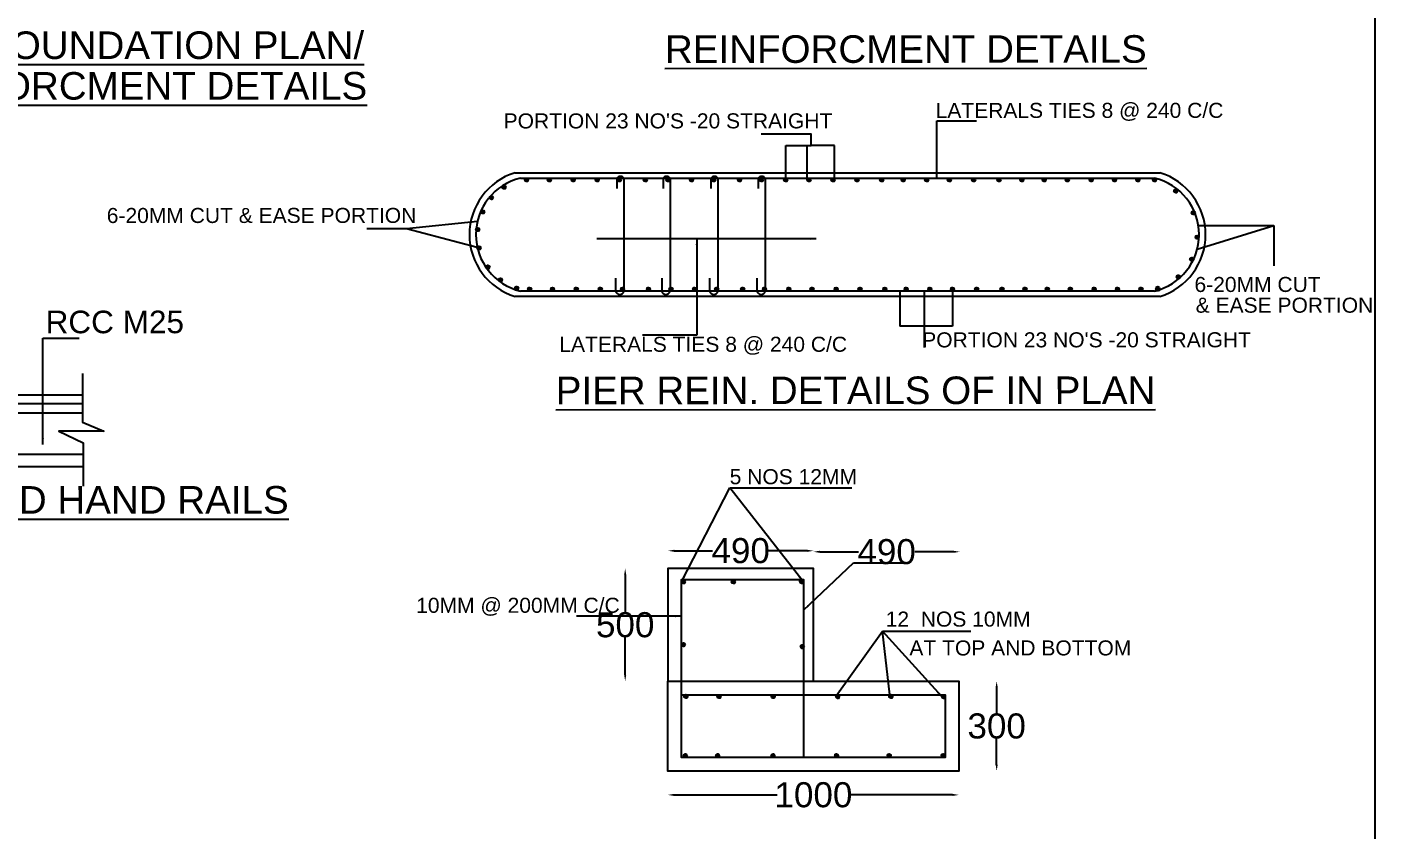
# Model space of a CAD drawing. Header units: inches. Extents: x 462478 to 482655, y -171037 to -157900.
# Drawn here: x 477280 to 482655, y -165812 to -162609 of the extents above; entities that cross this region are included whole.
import ezdxf

# ---------------------------------------------------------------- set-up
doc = ezdxf.new("R2010")
doc.units = ezdxf.units.IN
doc.header["$MEASUREMENT"] = 0
for name, color, linetype in [('DIMENSION', 7, 'Continuous'), ('DRAWING', 7, 'Continuous'), ('TEXT', 7, 'Continuous')]:
    doc.layers.add(name, color=color, linetype=linetype)
doc.styles.get("Standard").update_dxf_attribs({"font": 'arial.ttf'})
doc.dimstyles.new('ST100', dxfattribs={"dimtxt": 100, "dimasz": 25, "dimexe": 0, "dimexo": 300, "dimgap": 0.09, "dimtad": 0, "dimtih": 1, "dimtoh": 1, "dimdec": 0, "dimzin": 0, "dimdsep": 46, "dimtxsty": 'Standard', "dimcen": 0, "dimse1": 1, "dimse2": 1, "dimadec": 0, "dimazin": 0, "dimtfac": 1, "dimtdec": 0, "dimtofl": 0, "dimtmove": 0, "dimatfit": 3, "dimfxl": 2000, "dimtolj": 1, "dimtzin": 0, "dimarcsym": 0})

# ---------------------------------------------------------------- blocks, each defined once
blk = doc.blocks.new('*D77')
at = {"layer": 'Defpoints', "color": 0, "ltscale": 0.4, "transparency": 16777216}
for p in [(480416, -164698), (479836, -164769), (480416, -164769)]:
    blk.add_point(p, dxfattribs=at)
at = {"layer": 'DIMENSION', "color": 0, "lineweight": -2, "ltscale": 0.4, "transparency": 16777216}
for p, q in [((479861, -164698), (480013.6, -164698)), ((480391, -164698), (480238.4, -164698))]:
    blk.add_line(p, q, dxfattribs=at)
at = {"layer": 'DIMENSION', "color": 0, "ltscale": 0.4, "transparency": 16777216}
for points in [[(479861, -164693.8), (479861, -164702.2), (479836, -164698)], [(480391, -164693.8), (480391, -164702.2), (480416, -164698)]]:
    blk.add_solid(points, dxfattribs=at)
at = {"layer": 'DIMENSION', "color": 0, "ltscale": 0.4, "transparency": 16777216, "insert": (480126, -164698), "char_height": 100, "attachment_point": 5}
blk.add_mtext('\\A1;490', dxfattribs=at)
blk = doc.blocks.new('*D78')
at = {"layer": 'Defpoints', "color": 0, "ltscale": 0.4, "transparency": 16777216}
for p in [(480999.5, -164702), (480416, -164769), (480999.5, -164769)]:
    blk.add_point(p, dxfattribs=at)
at = {"layer": 'DIMENSION', "color": 0, "lineweight": -2, "ltscale": 0.4, "transparency": 16777216}
for p, q in [((480441, -164702), (480595.3, -164702)), ((480974.5, -164702), (480820.2, -164702))]:
    blk.add_line(p, q, dxfattribs=at)
at = {"layer": 'DIMENSION', "color": 0, "ltscale": 0.4, "transparency": 16777216}
for points in [[(480441, -164697.8), (480441, -164706.2), (480416, -164702)], [(480974.5, -164697.8), (480974.5, -164706.2), (480999.5, -164702)]]:
    blk.add_solid(points, dxfattribs=at)
at = {"layer": 'DIMENSION', "color": 0, "ltscale": 0.4, "transparency": 16777216, "insert": (480707.8, -164702), "char_height": 100, "attachment_point": 5}
blk.add_mtext('\\A1;490', dxfattribs=at)
blk = doc.blocks.new('*D79')
at = {"layer": 'Defpoints', "color": 0, "ltscale": 0.4, "transparency": 16777216}
for p in [(479836, -164769), (479665.5, -165218), (479836, -165218)]:
    blk.add_point(p, dxfattribs=at)
at = {"layer": 'DIMENSION', "color": 0, "lineweight": -2, "ltscale": 0.4, "transparency": 16777216}
for p, q in [((479665.5, -164794), (479665.5, -164942.4)), ((479665.5, -165193), (479665.5, -165044.6))]:
    blk.add_line(p, q, dxfattribs=at)
at = {"layer": 'DIMENSION', "color": 0, "ltscale": 0.4, "transparency": 16777216}
for points in [[(479661.3, -164794), (479669.7, -164794), (479665.5, -164769)], [(479661.3, -165193), (479669.7, -165193), (479665.5, -165218)]]:
    blk.add_solid(points, dxfattribs=at)
at = {"layer": 'DIMENSION', "color": 0, "ltscale": 0.4, "transparency": 16777216, "insert": (479665.5, -164993.5), "char_height": 100, "attachment_point": 5}
blk.add_mtext('\\A1;500', dxfattribs=at)
blk = doc.blocks.new('*D80')
at = {"layer": 'Defpoints', "color": 0, "ltscale": 0.4, "transparency": 16777216}
for p in [(479836, -165576.5), (480996, -165576.5), (480996, -165671.5)]:
    blk.add_point(p, dxfattribs=at)
at = {"layer": 'DIMENSION', "color": 0, "lineweight": -2, "ltscale": 0.4, "transparency": 16777216}
for p, q in [((479861, -165671.5), (480271.5, -165671.5)), ((480971, -165671.5), (480560.5, -165671.5))]:
    blk.add_line(p, q, dxfattribs=at)
at = {"layer": 'DIMENSION', "color": 0, "ltscale": 0.4, "transparency": 16777216}
for points in [[(479861, -165667.3), (479861, -165675.7), (479836, -165671.5)], [(480971, -165667.3), (480971, -165675.7), (480996, -165671.5)]]:
    blk.add_solid(points, dxfattribs=at)
at = {"layer": 'DIMENSION', "color": 0, "ltscale": 0.4, "transparency": 16777216, "insert": (480416, -165671.5), "char_height": 100, "attachment_point": 5}
blk.add_mtext('\\A1;1000', dxfattribs=at)
blk = doc.blocks.new('*D81')
at = {"layer": 'Defpoints', "color": 0, "ltscale": 0.4, "transparency": 16777216}
for p in [(480996, -165218), (480996, -165576.5), (481146.5, -165576.5)]:
    blk.add_point(p, dxfattribs=at)
at = {"layer": 'DIMENSION', "color": 0, "lineweight": -2, "ltscale": 0.4, "transparency": 16777216}
for p, q in [((481146.5, -165243), (481146.5, -165346.1)), ((481146.5, -165551.5), (481146.5, -165448.4))]:
    blk.add_line(p, q, dxfattribs=at)
at = {"layer": 'DIMENSION', "color": 0, "ltscale": 0.4, "transparency": 16777216}
for points in [[(481142.3, -165243), (481150.7, -165243), (481146.5, -165218)], [(481142.3, -165551.5), (481150.7, -165551.5), (481146.5, -165576.5)]]:
    blk.add_solid(points, dxfattribs=at)
at = {"layer": 'DIMENSION', "color": 0, "ltscale": 0.4, "transparency": 16777216, "insert": (481146.5, -165397.2), "char_height": 100, "attachment_point": 5}
blk.add_mtext('\\A1;300', dxfattribs=at)

msp = doc.modelspace()

# ---------------------------------------------------------------- hatches: boundary and pattern name
at = {"layer": 'DRAWING', "ltscale": 0.4}
h = msp.add_hatch(dxfattribs=at)
h.set_pattern_fill('ANSI31', color=256, style=0)
h.set_pattern_definition([(45, (-827.5, -1305.5), (-0.088388347648, 0.088388347648), [])])
h.paths.add_polyline_path([(479279, -163219, 1), (479265, -163219, 1)])
h = msp.add_hatch(dxfattribs=at)
h.set_pattern_fill('ANSI31', color=256, style=0)
h.set_pattern_definition([(45, (-736.5, -1305.5), (-0.088388347648, 0.088388347648), [])])
h.paths.add_polyline_path([(479370, -163219, 1), (479356, -163219, 1)])
h = msp.add_hatch(dxfattribs=at)
h.set_pattern_fill('ANSI31', color=256, style=0)
h.set_pattern_definition([(45, (-641.5, -1305.5), (-0.088388347648, 0.088388347648), [])])
h.paths.add_polyline_path([(479465, -163219, 1), (479451, -163219, 1)])
h = msp.add_hatch(dxfattribs=at)
h.set_pattern_fill('ANSI31', color=256, style=0)
h.set_pattern_definition([(45, (-545.5, -1305.5), (-0.088388347648, 0.088388347648), [])])
h.paths.add_polyline_path([(479561, -163219, 1), (479547, -163219, 1)])
h = msp.add_hatch(dxfattribs=at)
h.set_pattern_fill('ANSI31', color=256, style=0)
h.set_pattern_definition([(45, (-457.5, -1305.5), (-0.088388347648, 0.088388347648), [])])
h.paths.add_polyline_path([(479649, -163219, 1), (479635, -163219, 1)])
h = msp.add_hatch(dxfattribs=at)
h.set_pattern_fill('ANSI31', color=256, style=0)
h.set_pattern_definition([(45, (-353.5, -1305.5), (-0.088388347648, 0.088388347648), [])])
h.paths.add_polyline_path([(479753, -163219, 1), (479739, -163219, 1)])
h = msp.add_hatch(dxfattribs=at)
h.set_pattern_fill('ANSI31', color=256, style=0)
h.set_pattern_definition([(45, (-263.5, -1305.5), (-0.088388347648, 0.088388347648), [])])
h.paths.add_polyline_path([(479843, -163219, 1), (479829, -163219, 1)])
h = msp.add_hatch(dxfattribs=at)
h.set_pattern_fill('ANSI31', color=256, style=0)
h.set_pattern_definition([(45, (-169.5, -1305.5), (-0.088388347648, 0.088388347648), [])])
h.paths.add_polyline_path([(479937, -163219, 1), (479923, -163219, 1)])
h = msp.add_hatch(dxfattribs=at)
h.set_pattern_fill('ANSI31', color=256, style=0)
h.set_pattern_definition([(45, (-81.5, -1305.5), (-0.088388347648, 0.088388347648), [])])
h.paths.add_polyline_path([(480025, -163219, 1), (480011, -163219, 1)])
h = msp.add_hatch(dxfattribs=at)
h.set_pattern_fill('ANSI31', color=256, style=0)
h.set_pattern_definition([(45, (22, -1305.5), (-0.088388347648, 0.088388347648), [])])
h.paths.add_polyline_path([(480128.5, -163219, 1), (480114.5, -163219, 1)])
h = msp.add_hatch(dxfattribs=at)
h.set_pattern_fill('ANSI31', color=256, style=0)
h.set_pattern_definition([(45, (109, -1305.5), (-0.088388347648, 0.088388347648), [])])
h.paths.add_polyline_path([(480215.5, -163219, 1), (480201.5, -163219, 1)])
h = msp.add_hatch(dxfattribs=at)
h.set_pattern_fill('ANSI31', color=256, style=0)
h.set_pattern_definition([(45, (206, -1305.5), (-0.088388347648, 0.088388347648), [])])
h.paths.add_polyline_path([(480312.5, -163219, 1), (480298.5, -163219, 1)])
h = msp.add_hatch(dxfattribs=at)
h.set_pattern_fill('ANSI31', color=256, style=0)
h.set_pattern_definition([(45, (298.5, -1305.5), (-0.088388347648, 0.088388347648), [])])
h.paths.add_polyline_path([(480405, -163219, 1), (480391, -163219, 1)])
h = msp.add_hatch(dxfattribs=at)
h.set_pattern_fill('ANSI31', color=256, style=0)
h.set_pattern_definition([(45, (394.5, -1305.5), (-0.088388347648, 0.088388347648), [])])
h.paths.add_polyline_path([(480501, -163219, 1), (480487, -163219, 1)])
h = msp.add_hatch(dxfattribs=at)
h.set_pattern_fill('ANSI31', color=256, style=0)
h.set_pattern_definition([(45, (490, -1305.5), (-0.088388347648, 0.088388347648), [])])
h.paths.add_polyline_path([(480596.5, -163219, 1), (480582.5, -163219, 1)])
h = msp.add_hatch(dxfattribs=at)
h.set_pattern_fill('ANSI31', color=256, style=0)
h.set_pattern_definition([(45, (588.5, -1305.5), (-0.088388347648, 0.088388347648), [])])
h.paths.add_polyline_path([(480695, -163219, 1), (480681, -163219, 1)])
h = msp.add_hatch(dxfattribs=at)
h.set_pattern_fill('ANSI31', color=256, style=0)
h.set_pattern_definition([(45, (674, -1305.5), (-0.088388347648, 0.088388347648), [])])
h.paths.add_polyline_path([(480780.5, -163219, 1), (480766.5, -163219, 1)])
h = msp.add_hatch(dxfattribs=at)
h.set_pattern_fill('ANSI31', color=256, style=0)
h.set_pattern_definition([(45, (768, -1305.5), (-0.088388347648, 0.088388347648), [])])
h.paths.add_polyline_path([(480874.5, -163219, 1), (480860.5, -163219, 1)])
h = msp.add_hatch(dxfattribs=at)
h.set_pattern_fill('ANSI31', color=256, style=0)
h.set_pattern_definition([(45, (858.5, -1305.5), (-0.088388347648, 0.088388347648), [])])
h.paths.add_polyline_path([(480965, -163219, 1), (480951, -163219, 1)])
h = msp.add_hatch(dxfattribs=at)
h.set_pattern_fill('ANSI31', color=256, style=0)
h.set_pattern_definition([(45, (955, -1305.5), (-0.088388347648, 0.088388347648), [])])
h.paths.add_polyline_path([(481061.5, -163219, 1), (481047.5, -163219, 1)])
h = msp.add_hatch(dxfattribs=at)
h.set_pattern_fill('ANSI31', color=256, style=0)
h.set_pattern_definition([(45, (1056, -1305.5), (-0.088388347648, 0.088388347648), [])])
h.paths.add_polyline_path([(481162.5, -163219, 1), (481148.5, -163219, 1)])
h = msp.add_hatch(dxfattribs=at)
h.set_pattern_fill('ANSI31', color=256, style=0)
h.set_pattern_definition([(45, (1147.5, -1305.5), (-0.088388347648, 0.088388347648), [])])
h.paths.add_polyline_path([(481254, -163219, 1), (481240, -163219, 1)])
h = msp.add_hatch(dxfattribs=at)
h.set_pattern_fill('ANSI31', color=256, style=0)
h.set_pattern_definition([(45, (1236.5, -1305.5), (-0.088388347648, 0.088388347648), [])])
h.paths.add_polyline_path([(481343, -163219, 1), (481329, -163219, 1)])
h = msp.add_hatch(dxfattribs=at)
h.set_pattern_fill('ANSI31', color=256, style=0)
h.set_pattern_definition([(45, (1328.5, -1305.5), (-0.088388347648, 0.088388347648), [])])
h.paths.add_polyline_path([(481435, -163219, 1), (481421, -163219, 1)])
h = msp.add_hatch(dxfattribs=at)
h.set_pattern_fill('ANSI31', color=256, style=0)
h.set_pattern_definition([(45, (1423.5, -1305.5), (-0.088388347648, 0.088388347648), [])])
h.paths.add_polyline_path([(481530, -163219, 1), (481516, -163219, 1)])
h = msp.add_hatch(dxfattribs=at)
h.set_pattern_fill('ANSI31', color=256, style=0)
h.set_pattern_definition([(45, (1516.5, -1305.5), (-0.088388347648, 0.088388347648), [])])
h.paths.add_polyline_path([(481623, -163219, 1), (481609, -163219, 1)])
h = msp.add_hatch(dxfattribs=at)
h.set_pattern_fill('ANSI31', color=256, style=0)
h.set_pattern_definition([(45, (1610, -1305.5), (-0.088388347648, 0.088388347648), [])])
h.paths.add_polyline_path([(481716.5, -163219, 1), (481702.5, -163219, 1)])
h = msp.add_hatch(dxfattribs=at)
h.set_pattern_fill('ANSI31', color=256, style=0)
h.set_pattern_definition([(45, (1676.5, -1305.5), (-0.088388347648, 0.088388347648), [])])
h.paths.add_polyline_path([(481783, -163219, 1), (481769, -163219, 1)])
h = msp.add_hatch(dxfattribs=at)
h.set_pattern_fill('ANSI31', color=256, style=0)
h.set_pattern_definition([(45, (-917.5, -1334.5), (-0.088388347648, 0.088388347648), [])])
h.paths.add_polyline_path([(479189, -163248, 1), (479175, -163248, 1)])
h = msp.add_hatch(dxfattribs=at)
h.set_pattern_fill('ANSI31', color=256, style=0)
h.set_pattern_definition([(45, (1761, -1349.5), (-0.088388347648, 0.088388347648), [])])
h.paths.add_polyline_path([(481867.5, -163263, 1), (481853.5, -163263, 1)])
h = msp.add_hatch(dxfattribs=at)
h.set_pattern_fill('ANSI31', color=256, style=0)
h.set_pattern_definition([(45, (-967.5, -1376.5), (-0.088388347648, 0.088388347648), [])])
h.paths.add_polyline_path([(479139, -163290, 1), (479125, -163290, 1)])
h = msp.add_hatch(dxfattribs=at)
h.set_pattern_fill('ANSI31', color=256, style=0)
h.set_pattern_definition([(45, (-1002.5, -1433), (-0.088388347648, 0.088388347648), [])])
h.paths.add_polyline_path([(479104, -163346.5, 1), (479090, -163346.5, 1)])
h = msp.add_hatch(dxfattribs=at)
h.set_pattern_fill('ANSI31', color=256, style=0)
h.set_pattern_definition([(45, (1831, -1437), (-0.088388347648, 0.088388347648), [])])
h.paths.add_polyline_path([(481937.5, -163350.5, 1), (481923.5, -163350.5, 1)])
h = msp.add_hatch(dxfattribs=at)
h.set_pattern_fill('ANSI31', color=256, style=0)
h.set_pattern_definition([(45, (-1022, -1503), (-0.088388347648, 0.088388347648), [])])
h.paths.add_polyline_path([(479084.5, -163416.5, 1), (479070.5, -163416.5, 1)])
h = msp.add_hatch(dxfattribs=at)
h.set_pattern_fill('ANSI31', color=256, style=0)
h.set_pattern_definition([(45, (-1017, -1576.5), (-0.088388347648, 0.088388347648), [])])
h.paths.add_polyline_path([(479089.5, -163490, 1), (479075.5, -163490, 1)])
h = msp.add_hatch(dxfattribs=at)
h.set_pattern_fill('ANSI31', color=256, style=0)
h.set_pattern_definition([(45, (1846.5, -1534), (-0.088388347648, 0.088388347648), [])])
h.paths.add_polyline_path([(481953, -163447.5, 1), (481939, -163447.5, 1)])
h = msp.add_hatch(dxfattribs=at)
h.set_pattern_fill('ANSI31', color=256, style=0)
h.set_pattern_definition([(45, (1824.5, -1622.5), (-0.088388347648, 0.088388347648), [])])
h.paths.add_polyline_path([(481931, -163536, 1), (481917, -163536, 1)])
h = msp.add_hatch(dxfattribs=at)
h.set_pattern_fill('ANSI31', color=256, style=0)
h.set_pattern_definition([(45, (-981, -1653), (-0.088388347648, 0.088388347648), [])])
h.paths.add_polyline_path([(479125.5, -163566.5, 1), (479111.5, -163566.5, 1)])
h = msp.add_hatch(dxfattribs=at)
h.set_pattern_fill('ANSI31', color=256, style=0)
h.set_pattern_definition([(45, (1771.5, -1692), (-0.088388347648, 0.088388347648), [])])
h.paths.add_polyline_path([(481878, -163605.5, 1), (481864, -163605.5, 1)])
h = msp.add_hatch(dxfattribs=at)
h.set_pattern_fill('ANSI31', color=256, style=0)
h.set_pattern_definition([(45, (-931, -1704), (-0.088388347648, 0.088388347648), [])])
h.paths.add_polyline_path([(479175.5, -163617.5, 1), (479161.5, -163617.5, 1)])
h = msp.add_hatch(dxfattribs=at)
h.set_pattern_fill('ANSI31', color=256, style=0)
h.set_pattern_definition([(45, (-866.5, -1737.5), (-0.088388347648, 0.088388347648), [])])
h.paths.add_polyline_path([(479240, -163651, 1), (479226, -163651, 1)])
h = msp.add_hatch(dxfattribs=at)
h.set_pattern_fill('ANSI31', color=256, style=0)
h.set_pattern_definition([(45, (-815, -1741), (-0.088388347648, 0.088388347648), [])])
h.paths.add_polyline_path([(479291.5, -163654.5, 1), (479277.5, -163654.5, 1)])
h = msp.add_hatch(dxfattribs=at)
h.set_pattern_fill('ANSI31', color=256, style=0)
h.set_pattern_definition([(45, (-724, -1741), (-0.088388347648, 0.088388347648), [])])
h.paths.add_polyline_path([(479382.5, -163654.5, 1), (479368.5, -163654.5, 1)])
h = msp.add_hatch(dxfattribs=at)
h.set_pattern_fill('ANSI31', color=256, style=0)
h.set_pattern_definition([(45, (-629, -1741), (-0.088388347648, 0.088388347648), [])])
h.paths.add_polyline_path([(479477.5, -163654.5, 1), (479463.5, -163654.5, 1)])
h = msp.add_hatch(dxfattribs=at)
h.set_pattern_fill('ANSI31', color=256, style=0)
h.set_pattern_definition([(45, (-533, -1741), (-0.088388347648, 0.088388347648), [])])
h.paths.add_polyline_path([(479573.5, -163654.5, 1), (479559.5, -163654.5, 1)])
h = msp.add_hatch(dxfattribs=at)
h.set_pattern_fill('ANSI31', color=256, style=0)
h.set_pattern_definition([(45, (-445, -1741), (-0.088388347648, 0.088388347648), [])])
h.paths.add_polyline_path([(479661.5, -163654.5, 1), (479647.5, -163654.5, 1)])
h = msp.add_hatch(dxfattribs=at)
h.set_pattern_fill('ANSI31', color=256, style=0)
h.set_pattern_definition([(45, (-341, -1741), (-0.088388347648, 0.088388347648), [])])
h.paths.add_polyline_path([(479765.5, -163654.5, 1), (479751.5, -163654.5, 1)])
h = msp.add_hatch(dxfattribs=at)
h.set_pattern_fill('ANSI31', color=256, style=0)
h.set_pattern_definition([(45, (-251, -1741), (-0.088388347648, 0.088388347648), [])])
h.paths.add_polyline_path([(479855.5, -163654.5, 1), (479841.5, -163654.5, 1)])
h = msp.add_hatch(dxfattribs=at)
h.set_pattern_fill('ANSI31', color=256, style=0)
h.set_pattern_definition([(45, (-157, -1741), (-0.088388347648, 0.088388347648), [])])
h.paths.add_polyline_path([(479949.5, -163654.5, 1), (479935.5, -163654.5, 1)])
h = msp.add_hatch(dxfattribs=at)
h.set_pattern_fill('ANSI31', color=256, style=0)
h.set_pattern_definition([(45, (-69, -1741), (-0.088388347648, 0.088388347648), [])])
h.paths.add_polyline_path([(480037.5, -163654.5, 1), (480023.5, -163654.5, 1)])
h = msp.add_hatch(dxfattribs=at)
h.set_pattern_fill('ANSI31', color=256, style=0)
h.set_pattern_definition([(45, (34.5, -1741), (-0.088388347648, 0.088388347648), [])])
h.paths.add_polyline_path([(480141, -163654.5, 1), (480127, -163654.5, 1)])
h = msp.add_hatch(dxfattribs=at)
h.set_pattern_fill('ANSI31', color=256, style=0)
h.set_pattern_definition([(45, (121.5, -1741), (-0.088388347648, 0.088388347648), [])])
h.paths.add_polyline_path([(480228, -163654.5, 1), (480214, -163654.5, 1)])
h = msp.add_hatch(dxfattribs=at)
h.set_pattern_fill('ANSI31', color=256, style=0)
h.set_pattern_definition([(45, (218.5, -1741), (-0.088388347648, 0.088388347648), [])])
h.paths.add_polyline_path([(480325, -163654.5, 1), (480311, -163654.5, 1)])
h = msp.add_hatch(dxfattribs=at)
h.set_pattern_fill('ANSI31', color=256, style=0)
h.set_pattern_definition([(45, (311, -1741), (-0.088388347648, 0.088388347648), [])])
h.paths.add_polyline_path([(480417.5, -163654.5, 1), (480403.5, -163654.5, 1)])
h = msp.add_hatch(dxfattribs=at)
h.set_pattern_fill('ANSI31', color=256, style=0)
h.set_pattern_definition([(45, (407, -1741), (-0.088388347648, 0.088388347648), [])])
h.paths.add_polyline_path([(480513.5, -163654.5, 1), (480499.5, -163654.5, 1)])
h = msp.add_hatch(dxfattribs=at)
h.set_pattern_fill('ANSI31', color=256, style=0)
h.set_pattern_definition([(45, (502.5, -1741), (-0.088388347648, 0.088388347648), [])])
h.paths.add_polyline_path([(480609, -163654.5, 1), (480595, -163654.5, 1)])
h = msp.add_hatch(dxfattribs=at)
h.set_pattern_fill('ANSI31', color=256, style=0)
h.set_pattern_definition([(45, (601, -1741), (-0.088388347648, 0.088388347648), [])])
h.paths.add_polyline_path([(480707.5, -163654.5, 1), (480693.5, -163654.5, 1)])
h = msp.add_hatch(dxfattribs=at)
h.set_pattern_fill('ANSI31', color=256, style=0)
h.set_pattern_definition([(45, (686.5, -1741), (-0.088388347648, 0.088388347648), [])])
h.paths.add_polyline_path([(480793, -163654.5, 1), (480779, -163654.5, 1)])
h = msp.add_hatch(dxfattribs=at)
h.set_pattern_fill('ANSI31', color=256, style=0)
h.set_pattern_definition([(45, (780.5, -1741), (-0.088388347648, 0.088388347648), [])])
h.paths.add_polyline_path([(480887, -163654.5, 1), (480873, -163654.5, 1)])
h = msp.add_hatch(dxfattribs=at)
h.set_pattern_fill('ANSI31', color=256, style=0)
h.set_pattern_definition([(45, (871, -1741), (-0.088388347648, 0.088388347648), [])])
h.paths.add_polyline_path([(480977.5, -163654.5, 1), (480963.5, -163654.5, 1)])
h = msp.add_hatch(dxfattribs=at)
h.set_pattern_fill('ANSI31', color=256, style=0)
h.set_pattern_definition([(45, (967.5, -1741), (-0.088388347648, 0.088388347648), [])])
h.paths.add_polyline_path([(481074, -163654.5, 1), (481060, -163654.5, 1)])
h = msp.add_hatch(dxfattribs=at)
h.set_pattern_fill('ANSI31', color=256, style=0)
h.set_pattern_definition([(45, (1068.5, -1741), (-0.088388347648, 0.088388347648), [])])
h.paths.add_polyline_path([(481175, -163654.5, 1), (481161, -163654.5, 1)])
h = msp.add_hatch(dxfattribs=at)
h.set_pattern_fill('ANSI31', color=256, style=0)
h.set_pattern_definition([(45, (1160, -1741), (-0.088388347648, 0.088388347648), [])])
h.paths.add_polyline_path([(481266.5, -163654.5, 1), (481252.5, -163654.5, 1)])
h = msp.add_hatch(dxfattribs=at)
h.set_pattern_fill('ANSI31', color=256, style=0)
h.set_pattern_definition([(45, (1249, -1741), (-0.088388347648, 0.088388347648), [])])
h.paths.add_polyline_path([(481355.5, -163654.5, 1), (481341.5, -163654.5, 1)])
h = msp.add_hatch(dxfattribs=at)
h.set_pattern_fill('ANSI31', color=256, style=0)
h.set_pattern_definition([(45, (1341, -1741), (-0.088388347648, 0.088388347648), [])])
h.paths.add_polyline_path([(481447.5, -163654.5, 1), (481433.5, -163654.5, 1)])
h = msp.add_hatch(dxfattribs=at)
h.set_pattern_fill('ANSI31', color=256, style=0)
h.set_pattern_definition([(45, (1436, -1741), (-0.088388347648, 0.088388347648), [])])
h.paths.add_polyline_path([(481542.5, -163654.5, 1), (481528.5, -163654.5, 1)])
h = msp.add_hatch(dxfattribs=at)
h.set_pattern_fill('ANSI31', color=256, style=0)
h.set_pattern_definition([(45, (1529, -1741), (-0.088388347648, 0.088388347648), [])])
h.paths.add_polyline_path([(481635.5, -163654.5, 1), (481621.5, -163654.5, 1)])
h = msp.add_hatch(dxfattribs=at)
h.set_pattern_fill('ANSI31', color=256, style=0)
h.set_pattern_definition([(45, (1622.5, -1741), (-0.088388347648, 0.088388347648), [])])
h.paths.add_polyline_path([(481729, -163654.5, 1), (481715, -163654.5, 1)])
h = msp.add_hatch(dxfattribs=at)
h.set_pattern_fill('ANSI31', color=256, style=0)
h.set_pattern_definition([(45, (1689, -1741), (-0.088388347648, 0.088388347648), [])])
h.paths.add_polyline_path([(481795.5, -163654.5, 1), (481781.5, -163654.5, 1)])
h = msp.add_hatch(dxfattribs=at)
h.set_pattern_fill('ANSI31', color=256, style=0)
h.set_pattern_definition([(45, (1689.5, -1738), (-0.088388347648, 0.088388347648), [])])
h.paths.add_polyline_path([(481796, -163651.5, 1), (481782, -163651.5, 1)])
h = msp.add_hatch(dxfattribs=at)
h.set_pattern_fill('ANSI31', color=256, style=0)
h.set_pattern_definition([(45, (-202, -2908.5), (-0.088388347648, 0.088388347648), [])])
h.paths.add_polyline_path([(479904.5, -164822, 1), (479890.5, -164822, 1)])
h = msp.add_hatch(dxfattribs=at)
h.set_pattern_fill('ANSI31', color=256, style=0)
h.set_pattern_definition([(45, (-2.5, -2908), (-0.088388347648, 0.088388347648), [])])
h.paths.add_polyline_path([(480104, -164821.5, 1), (480090, -164821.5, 1)])
h = msp.add_hatch(dxfattribs=at)
h.set_pattern_fill('ANSI31', color=256, style=0)
h.set_pattern_definition([(45, (269, -2907.5), (-0.088388347648, 0.088388347648), [])])
h.paths.add_polyline_path([(480375.5, -164821, 1), (480361.5, -164821, 1)])
h = msp.add_hatch(dxfattribs=at)
h.set_pattern_fill('ANSI31', color=256, style=0)
h.set_pattern_definition([(45, (-202, -3159), (-0.088388347648, 0.088388347648), [])])
h.paths.add_polyline_path([(479904.5, -165072.5, 1), (479890.5, -165072.5, 1)])
h = msp.add_hatch(dxfattribs=at)
h.set_pattern_fill('ANSI31', color=256, style=0)
h.set_pattern_definition([(45, (272, -3167), (-0.088388347648, 0.088388347648), [])])
h.paths.add_polyline_path([(480378.5, -165080.5, 1), (480364.5, -165080.5, 1)])
h = msp.add_hatch(dxfattribs=at)
h.set_pattern_fill('ANSI31', color=256, style=0)
h.set_pattern_definition([(45, (-192.24638, -3365.0399), (-0.088388347648, 0.088388347648), [])])
h.paths.add_polyline_path([(479914.3, -165278.5, 1), (479900.3, -165278.5, 1)])
h = msp.add_hatch(dxfattribs=at)
h.set_pattern_fill('ANSI31', color=256, style=0)
h.set_pattern_definition([(45, (-60.24638, -3365.5399), (-0.088388347648, 0.088388347648), [])])
h.paths.add_polyline_path([(480046.3, -165279, 1), (480032.3, -165279, 1)])
h = msp.add_hatch(dxfattribs=at)
h.set_pattern_fill('ANSI31', color=256, style=0)
h.set_pattern_definition([(45, (155.75362, -3365.5399), (-0.088388347648, 0.088388347648), [])])
h.paths.add_polyline_path([(480262.3, -165279, 1), (480248.3, -165279, 1)])
h = msp.add_hatch(dxfattribs=at)
h.set_pattern_fill('ANSI31', color=256, style=0)
h.set_pattern_definition([(45, (413.25362, -3366.5399), (-0.088388347648, 0.088388347648), [])])
h.paths.add_polyline_path([(480519.8, -165280, 1), (480505.8, -165280, 1)])
h = msp.add_hatch(dxfattribs=at)
h.set_pattern_fill('ANSI31', color=256, style=0)
h.set_pattern_definition([(45, (625.25362, -3365.0399), (-0.088388347648, 0.088388347648), [])])
h.paths.add_polyline_path([(480731.8, -165278.5, 1), (480717.8, -165278.5, 1)])
h = msp.add_hatch(dxfattribs=at)
h.set_pattern_fill('ANSI31', color=256, style=0)
h.set_pattern_definition([(45, (834.75362, -3366.0399), (-0.088388347648, 0.088388347648), [])])
h.paths.add_polyline_path([(480941.3, -165279.5, 1), (480927.3, -165279.5, 1)])
h = msp.add_hatch(dxfattribs=at)
h.set_pattern_fill('ANSI31', color=256, style=0)
h.set_pattern_definition([(45, (-194, -3601.5), (-0.088388347648, 0.088388347648), [])])
h.paths.add_polyline_path([(479912.5, -165515, 1), (479898.5, -165515, 1)])
h = msp.add_hatch(dxfattribs=at)
h.set_pattern_fill('ANSI31', color=256, style=0)
h.set_pattern_definition([(45, (-65, -3601.5), (-0.088388347648, 0.088388347648), [])])
h.paths.add_polyline_path([(480041.5, -165515, 1), (480027.5, -165515, 1)])
h = msp.add_hatch(dxfattribs=at)
h.set_pattern_fill('ANSI31', color=256, style=0)
h.set_pattern_definition([(45, (155.25362, -3601.5399), (-0.088388347648, 0.088388347648), [])])
h.paths.add_polyline_path([(480261.8, -165515, 1), (480247.8, -165515, 1)])
h = msp.add_hatch(dxfattribs=at)
h.set_pattern_fill('ANSI31', color=256, style=0)
h.set_pattern_definition([(45, (408.75362, -3601.5399), (-0.088388347648, 0.088388347648), [])])
h.paths.add_polyline_path([(480515.3, -165515, 1), (480501.3, -165515, 1)])
h = msp.add_hatch(dxfattribs=at)
h.set_pattern_fill('ANSI31', color=256, style=0)
h.set_pattern_definition([(45, (618.25362, -3601.5399), (-0.088388347648, 0.088388347648), [])])
h.paths.add_polyline_path([(480724.8, -165515, 1), (480710.8, -165515, 1)])
h = msp.add_hatch(dxfattribs=at)
h.set_pattern_fill('ANSI31', color=256, style=0)
h.set_pattern_definition([(45, (833.75362, -3601.5399), (-0.088388347648, 0.088388347648), [])])
h.paths.add_polyline_path([(480940.3, -165515, 1), (480926.3, -165515, 1)])

# ---------------------------------------------------------------- linework, layer by layer
at = {"layer": 'DIMENSION', "ltscale": 0.4}
for points in [[(479632.5, -163212), (479632.5, -163253)], [(479660.5, -163212), (479660.5, -163662.5)], [(479816.5, -163212), (479816.5, -163253)], [(479844.5, -163212), (479844.5, -163662.5)], [(480007.5, -163212), (480007.5, -163253)], [(480035.5, -163212), (480035.5, -163662.5)], [(480196, -163212), (480196, -163253)], [(480224, -163212), (480224, -163662.5)], [(479627, -163611), (479627, -163662.5)], [(479811, -163611), (479811, -163662.5)], [(480002, -163611), (480002, -163662.5)], [(480190.5, -163611), (480190.5, -163662.5)]]:
    msp.add_lwpolyline(points, dxfattribs=at)
for centre, radius, start, end in [((479646.5, -163222.5), 17.5, 36.8699, 143.1301), ((479830.5, -163222.5), 17.5, 36.8699, 143.1301), ((480021.5, -163222.5), 17.5, 36.8699, 143.1301), ((480210, -163222.5), 17.5, 36.8699, 143.1301), ((479643.8, -163658.9), 17.1, 192.2569, 347.7431), ((479827.7, -163658.9), 17.1, 192.2569, 347.7431), ((480018.7, -163658.9), 17.1, 192.2569, 347.7431), ((480207.2, -163658.9), 17.1, 192.2569, 347.7431)]:
    msp.add_arc(centre, radius, start, end, dxfattribs=at)
at = {"layer": 'DRAWING', "ltscale": 0.4}
for p, q in [((479226.5, -163190.5), (481797.5, -163190.5)), ((479248, -163212), (481776, -163212)), ((481797.5, -163684), (479226.5, -163684)), ((481776, -163662.5), (479248, -163662.5))]:
    msp.add_line(p, q, dxfattribs=at)
for points in [[(482655, -157899.5), (462477.5, -157899.5), (462477.5, -171037), (482655, -171037)], [(479836, -165218), (480996, -165218), (480996, -165576.5), (479836, -165576.5)], [(479890.5, -165272.5), (480941.5, -165272.5), (480941.5, -165522), (479890.5, -165522)]]:
    msp.add_lwpolyline(points, close=True, dxfattribs=at)
for points in [[(477504, -164363), (476831, -164363), (476831, -164118.5), (476735, -164078), (476735, -163709), (476836, -163709), (476836, -163986), (476965.5, -163986), (476965.5, -164111), (477501.5, -164111)], [(477504, -164314.5), (476849, -164314.5), (476849, -164098), (476755, -164065.5), (476755, -163999), (476943.5, -163999), (476943.5, -164148), (477500.5, -164148)], [(477501.5, -163991), (477501.5, -164184.5), (477586.5, -164221.5), (477408, -164221.5), (477504, -164267), (477504, -164440)], [(476965.5, -164076), (477501.5, -164076)], [(480416, -165218), (480416, -164769), (479836, -164769), (479836, -165218)], [(479890.5, -165272.5), (479890.5, -164813), (480377, -164813), (480377, -165522)]]:
    msp.add_lwpolyline(points, dxfattribs=at)
for centre in [(479272, -163219), (479363, -163219), (479458, -163219), (479554, -163219), (479642, -163219), (479746, -163219), (479836, -163219), (479930, -163219), (480018, -163219), (480121.5, -163219), (480208.5, -163219), (480305.5, -163219), (480398, -163219), (480494, -163219), (480589.5, -163219), (480688, -163219), (480773.5, -163219), (480867.5, -163219), (480958, -163219), (481054.5, -163219), (481155.5, -163219), (481247, -163219), (481336, -163219), (481428, -163219), (481523, -163219), (481616, -163219), (481709.5, -163219), (481776, -163219), (479182, -163248), (481860.5, -163263), (479132, -163290), (479097, -163346.5), (481930.5, -163350.5), (479077.5, -163416.5), (479082.5, -163490), (481946, -163447.5), (481924, -163536), (479118.5, -163566.5), (481871, -163605.5), (479168.5, -163617.5), (479233, -163651), (479284.5, -163654.5), (479375.5, -163654.5), (479470.5, -163654.5), (479566.5, -163654.5), (479654.5, -163654.5), (479758.5, -163654.5), (479848.5, -163654.5), (479942.5, -163654.5), (480030.5, -163654.5), (480134, -163654.5), (480221, -163654.5), (480318, -163654.5), (480410.5, -163654.5), (480506.5, -163654.5), (480602, -163654.5), (480700.5, -163654.5), (480786, -163654.5), (480880, -163654.5), (480970.5, -163654.5), (481067, -163654.5), (481168, -163654.5), (481259.5, -163654.5), (481348.5, -163654.5), (481440.5, -163654.5), (481535.5, -163654.5), (481628.5, -163654.5), (481722, -163654.5), (481788.5, -163654.5), (481789, -163651.5), (479897.5, -164822), (480097, -164821.5), (480368.5, -164821), (479897.5, -165072.5), (480371.5, -165080.5), (479907.3, -165278.5), (480039.3, -165279), (480255.3, -165279), (480512.8, -165280), (480724.8, -165278.5), (480934.3, -165279.5), (479905.5, -165515), (480034.5, -165515), (480254.8, -165515), (480508.3, -165515), (480717.8, -165515), (480933.3, -165515)]:
    msp.add_circle(centre, 7, dxfattribs=at)
for centre, radius, start, end in [((479302.8, -163437.2), 258.3, 107.1723, 252.8277), ((479301.8, -163437.2), 231.6, 103.4293, 256.5707), ((481722.2, -163437.2), 231.6, 283.4293, 76.5707), ((481721.2, -163437.2), 258.3, 287.1723, 72.8277)]:
    msp.add_arc(centre, radius, start, end, dxfattribs=at)
at = {"layer": 'TEXT', "ltscale": 0.4}
for points in [[(480407.5, -163081.5), (480407.5, -163037), (480207, -163037)], [(480857, -163802), (480857, -163887.5)]]:
    msp.add_lwpolyline(points, dxfattribs=at)

# ---------------------------------------------------------------- texts
at = {"layer": 'DRAWING', "color": 7}
for s, height, p in [('%%UPIER FOUNDATION PLAN/', 110, (476721.1, -162737.1)), ('%%UREINFORCMENT DETAILS', 110, (479824, -162752.5)), ('%%UREINFORCMENT DETAILS', 110, (476716.1, -162899.2)), ("PORTION 23 NO'S -20 STRAIGHT", 60, (479180.8, -163013.8)), ('LATERALS TIES 8 @ 240 C/C', 60, (480903.2, -162971.9)), ('6-20MM CUT & EASE PORTION', 60, (477598.7, -163390.9)), ('6-20MM CUT ', 60, (481935.2, -163666)), ('RCC M25 ', 90, (477354.8, -163830.5)), ('LATERALS TIES 8 @ 240 C/C', 60, (479403, -163904.7)), ("PORTION 23 NO'S -20 STRAIGHT", 60, (480849.7, -163886.9)), ('%%UPIER REIN. DETAILS OF IN PLAN', 110, (479388.5, -164113.5)), ('5 NOS 12MM', 60, (480082.2, -164432.5)), ('%%UKERB AND HAND RAILS', 110, (476573.7, -164550.3)), ('10MM @ 200MM C/C', 60, (478832.2, -164945.5)), ('12  NOS 10MM', 60, (480704.2, -165000.5)), ('AT TOP AND BOTTOM', 60, (480798.6, -165115.5))]:
    msp.add_text(s, height=height, rotation=0.0175, dxfattribs=at).set_placement(p)
at = {"layer": 'TEXT', "insert": (481940, -163688.6), "char_height": 60, "width": 732.364, "attachment_point": 1}
msp.add_mtext('& EASE PORTION', dxfattribs=at)

# ---------------------------------------------------------------- dimensions: what is measured, and where the dimension line sits
at = {"layer": 'DIMENSION', "ltscale": 0.4}
for base, p1, p2, text, picture, middle in [((480416, -164698), (479836, -164769), (480416, -164769), '490', '*D77', (480126, -164698)), ((480999.5, -164702), (480416, -164769), (480999.5, -164769), '490', '*D78', (480707.8, -164702)), ((480996, -165671.5), (479836, -165576.5), (480996, -165576.5), '1000', '*D80', (480416, -165671.5))]:
    dim = msp.add_linear_dim(base=base, p1=p1, p2=p2, text=text, dimstyle='ST100', dxfattribs=at)
    dim.commit()
    dim.dimension.update_dxf_attribs({"geometry": picture, "text_midpoint": middle})
for base, p1, p2, text, picture, middle in [((479665.5, -165218), (479836, -164769), (479836, -165218), '500', '*D79', (479665.5, -164993.5)), ((481146.5, -165576.5), (480996, -165218), (480996, -165576.5), '300', '*D81', (481146.5, -165397.2))]:
    dim = msp.add_linear_dim(base=base, p1=p1, p2=p2, angle=90, text=text, dimstyle='ST100', dxfattribs=at)
    dim.commit()
    dim.dimension.update_dxf_attribs({"geometry": picture, "text_midpoint": middle})

# ---------------------------------------------------------------- leaders
at = {"layer": 'TEXT', "ltscale": 0.4}
for points in [[(480908, -163212), (480908, -162983.5), (481065.5, -162983.5)], [(480305.5, -163212), (480305.5, -163081.5), (480407.5, -163081.5)], [(480391.1, -163218.2), (480391.1, -163081.5)], [(480499.4, -163214.6), (480499.4, -163081.5), (480407.5, -163081.5)], [(479076.3, -163384.6), (478793, -163413.5), (478635.5, -163413.5)], [(479075.8, -163487.9), (478793, -163413.5)], [(481946.3, -163495.6), (482252, -163400.2), (482252, -163562)], [(481950.8, -163400.2), (482252, -163400.2)], [(480427.5, -163454), (479552, -163454)], [(479950.5, -163454), (479950.5, -163838.5), (479735, -163838.5)], [(480760.5, -163662.5), (480760.5, -163802)], [(480857, -163662.5), (480857, -163802), (480760.5, -163802)], [(480970.5, -163661.5), (480970.5, -163802), (480857, -163802)], [(477344, -164274.5), (477344, -163850), (477489, -163850)], [(479890.5, -164822), (480082.5, -164447), (480569, -164447)], [(480375.5, -164821), (480082.5, -164447)], [(480377, -164934.5), (480576, -164746), (480777.5, -164746)], [(479890.5, -164959), (479471.5, -164959)], [(480506.5, -165276.9), (480691.5, -165018.5), (481043, -165018.5)], [(480720.4, -165273), (480691.5, -165018.5)], [(480927.3, -165279.5), (480691.5, -165018.5)]]:
    msp.add_leader(points, dimstyle='ST100', override={"dimgap": 0.09, "dimtad": 0}, dxfattribs=at)

doc.saveas('drawing.dxf')
